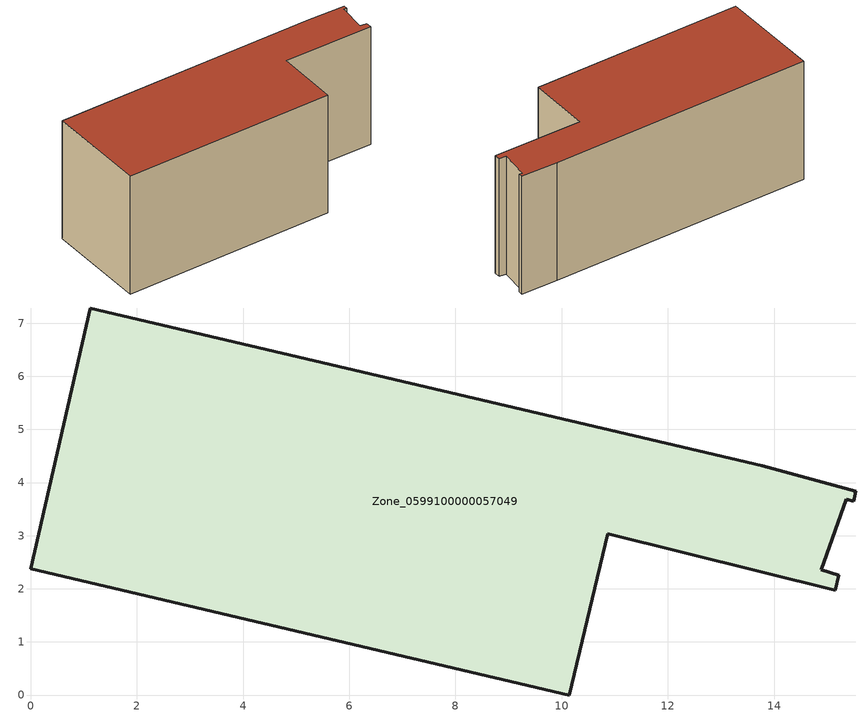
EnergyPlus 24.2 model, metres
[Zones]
Zone_0599100000057049
 floor ground (C_G): 15.16,1.97 10.87,3.03 10.14,0 0,2.38 1.12,7.29 13.78,4.32 15.54,3.84 15.5,3.65 15.36,3.69 14.89,2.36 15.22,2.25 z0
 wall outside (C_F): 10.14,0 10.87,3.03 15.16,1.97 15.22,2.25 14.89,2.36 15.36,3.69 15.5,3.65 15.54,3.84 13.78,4.32 1.12,7.29 0,2.38 10.14,0 z0:6.25
 roof outside (C_R): 10.87,3.03 15.16,1.97 15.22,2.25 14.89,2.36 15.36,3.69 15.5,3.65 15.54,3.84 13.78,4.32 1.12,7.29 0,2.38 10.14,0 z6.25
[BUILDING]
Pand.0599100000057049: North Axis=0; Terrain=City; Loads Convergence Tolerance Value=0.04; Temperature Convergence Tolerance Value=0.4; Solar Distribution=FullExterior; Maximum Number of Warmup Days=25; Minimum Number of Warmup Days=1
[Site:Location]
Rotterdam.The.Hague.AP_ZH_NLD Design_Conditions: Latitude=51.96; Longitude=4.45; Time Zone=1; Elevation=-4.5
[SITE:GROUNDTEMPERATURE:BUILDINGSURFACE]
18, 18, 18, 18, 18, 18, 18, 18, 18, 18, 18, 18
[MATERIAL] Thermal Absorptance=0.9; Solar Absorptance=0.7; Visible Absorptance=0.7
Name | Roughness | Thickness | Conductivity | Density | Specific Heat
G.TI.1946 | MediumSmooth | 0.15 | 1 | 540 | 1210
F.TI.1946 | Rough | 0.3 | 0.857143 | 1920 | 840
R.TI.1946 | MediumRough | 0.2 | 0.1 | 1500 | 1000
[CONSTRUCTION]
C_G: G.TI.1946
C_F: F.TI.1946
C_R: R.TI.1946
[ZONE]
Zone_0599100000057049: Type=1; Multiplier=1; Ceiling Height=Autocalculate; Volume=Autocalculate; Floor Area=autocalculate; Part of Total Floor Area=Yes
[ZONEINFILTRATION:DESIGNFLOWRATE]
Infil_Zone_0599100000057049: Zone or ZoneList or Space or SpaceList=Zone_0599100000057049; Schedule=AlwaysOn; Design Flow Rate Calculation Method=Flow/Area; Flow Rate per Floor Area=0.003; Constant Term Coefficient=1; Temperature Term Coefficient=0; Velocity Term Coefficient=0; Velocity Squared Term Coefficient=0
[HVACTEMPLATE:ZONE:IDEALLOADSAIRSYSTEM]
Zone_0599100000057049: Maximum Heating Supply Air Temperature=50; Minimum Cooling Supply Air Temperature=13; Maximum Heating Supply Air Humidity Ratio=0.0156; Minimum Cooling Supply Air Humidity Ratio=0.0077; Heating Limit=NoLimit; Cooling Limit=NoLimit; Dehumidification Control Type=ConstantSensibleHeatRatio; Cooling Sensible Heat Ratio=0.7; Dehumidification Setpoint=60; Humidification Control Type=None; Humidification Setpoint=30; Outdoor Air Method=None; Outdoor Air Flow Rate per Person=0.00944; Outdoor Air Flow Rate per Zone Floor Area=0; Outdoor Air Flow Rate per Zone=0; Demand Controlled Ventilation Type=None; Outdoor Air Economizer Type=NoEconomizer; Heat Recovery Type=None; Sensible Heat Recovery Effectiveness=0.7; Latent Heat Recovery Effectiveness=0.65
[ZONECONTROL:THERMOSTAT]
ThermostatControl_Zone_0599100000057049: Zone or ZoneList=Zone_0599100000057049; Control Type Schedule=DualSetpointControlType; Control 1=Thermostat_Zone_0599100000057049; Temperature Difference Between Cutout And Setpoint=0
[THERMOSTATSETPOINT:DUALSETPOINT]
Thermostat_Zone_0599100000057049: Heating Setpoint Temperature Schedule=HeatingSetpoint_Zone_0599100000057049; Cooling Setpoint Temperature Schedule=CoolingSetpoint_Zone_0599100000057049
[SCHEDULE:COMPACT]
HeatingSetpoint_Zone_0599100000057049: Through: 12/31, For: AllDays, Until: 24:00, 21
CoolingSetpoint_Zone_0599100000057049: Through: 12/31, For: AllDays, Until: 24:00, 24
DualSetpointControlType: Through: 12/31, For: AllDays, Until: 24:00, 4
AlwaysOn: Through: 12/31, For: AllDays, Until: 24:00, 1
